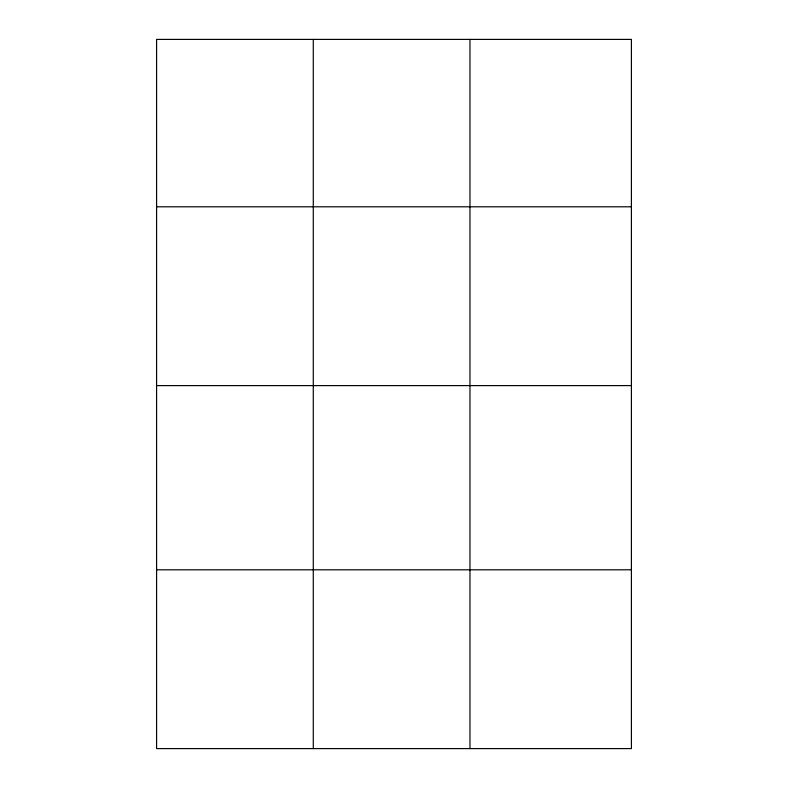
<?xml version="1.0" encoding="UTF-8"?>
<svg xmlns="http://www.w3.org/2000/svg" width="788" height="788" viewBox="0 0 788 788"><rect width="100%" height="100%" fill="white"/><g stroke="black" fill="none" stroke-linecap="round" stroke-linejoin="round"><path stroke-width="1.18" d="M631.415 385.598L631.415 39.4L156.585 39.4L156.585 748.6L631.415 748.6L631.415 385.598L156.585 385.598M156.585 206.801L631.415 206.801M156.585 569.803L631.415 569.803M469.973 39.4L469.973 748.6M313.279 39.4L313.279 748.6"/></g></svg>
